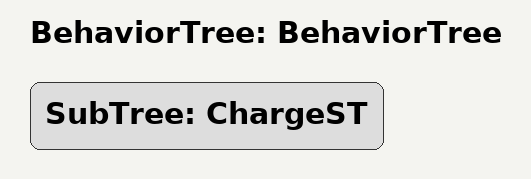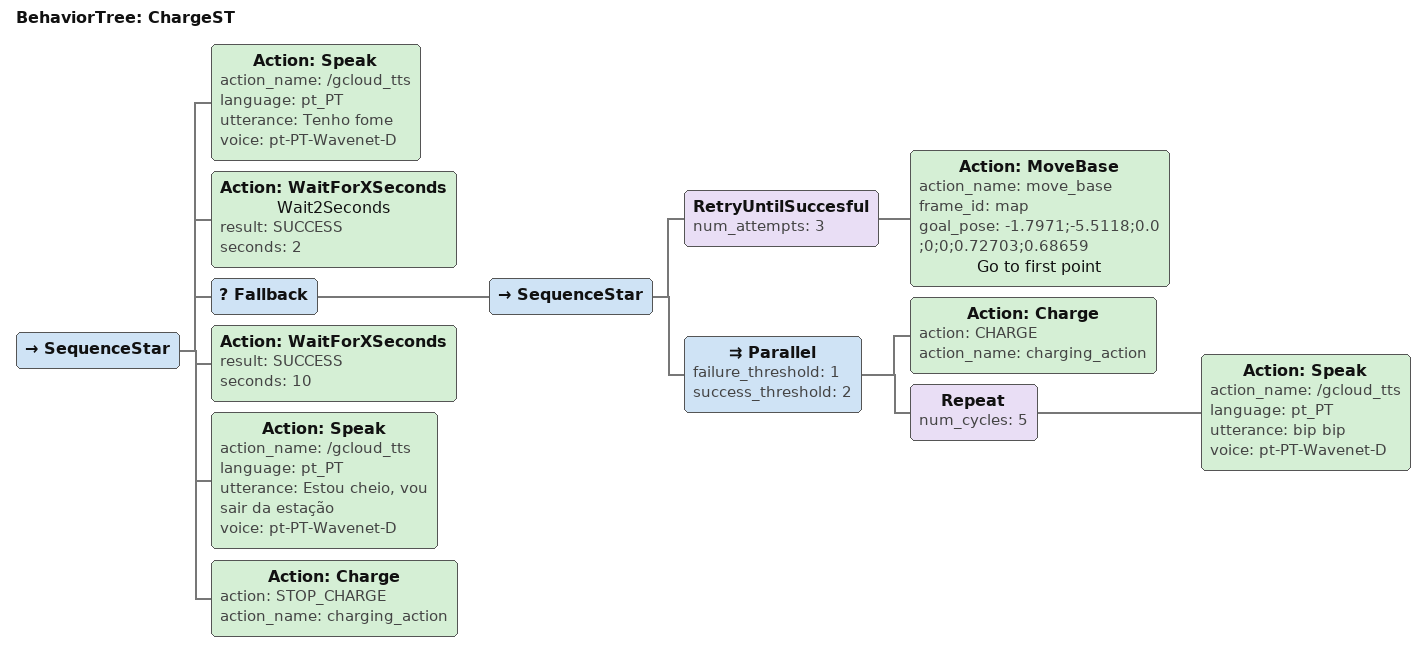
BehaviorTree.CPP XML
<?xml version="1.0"?>
<root main_tree_to_execute="BehaviorTree">
    <BehaviorTree ID="BehaviorTree">
        <SubTree ID="ChargeST"/>
    </BehaviorTree>
    <BehaviorTree ID="ChargeST">
        <SequenceStar>
            <Action ID="Speak" action_name="/gcloud_tts" language="pt_PT" utterance="Tenho fome" voice="pt-PT-Wavenet-D"/>
            <Action ID="WaitForXSeconds" name="Wait2Seconds" result="SUCCESS" seconds="2"/>
            <Fallback>
                <SequenceStar>
                    <RetryUntilSuccesful num_attempts="3">
                        <Action ID="MoveBase" action_name="move_base" frame_id="map" goal_pose="-1.7971;-5.5118;0.0;0;0;0.72703;0.68659" name="Go to first point"/>
                    </RetryUntilSuccesful>
                    <Parallel failure_threshold="1" success_threshold="2">
                        <Action ID="Charge" action="CHARGE" action_name="charging_action"/>
                        <Repeat num_cycles="5">
                            <Action ID="Speak" action_name="/gcloud_tts" language="pt_PT" utterance="bip bip" voice="pt-PT-Wavenet-D"/>
                        </Repeat>
                    </Parallel>
                </SequenceStar>
            </Fallback>
            <Action ID="WaitForXSeconds" result="SUCCESS" seconds="10"/>
            <Action ID="Speak" action_name="/gcloud_tts" language="pt_PT" utterance="Estou cheio, vou sair da estação" voice="pt-PT-Wavenet-D"/>
            <Action ID="Charge" action="STOP_CHARGE" action_name="charging_action"/>
        </SequenceStar>
    </BehaviorTree>
</root>
